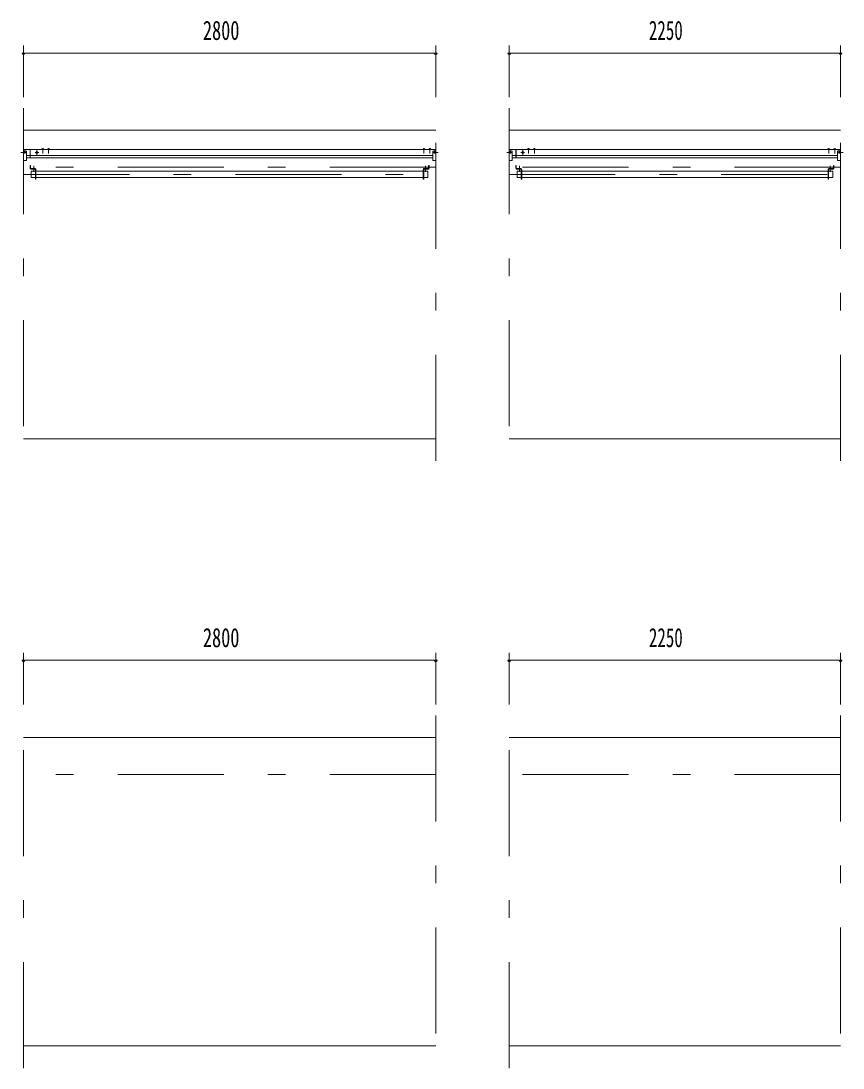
# Model space of a CAD drawing. Units: millimetres, scale not verified. Extents: x -26654 to 26660, y -10500 to 10500.
# Drawn here: x -15184 to -9599, y -7705 to -592 of the extents above; entities that cross this region are included whole.
import ezdxf
from ezdxf.enums import TextEntityAlignment as Align

# ---------------------------------------------------------------- set-up
doc = ezdxf.new("R2010")
doc.units = ezdxf.units.MM
doc.header["$LTSCALE"] = 60
doc.linetypes.add('USER3', pattern=[24, 12, -5, 2, -5])
for name, color, linetype, lineweight in [('0-2_1-05BOLD', 7, 'Continuous', 18), ('0-3_1-25CENTER', 3, 'USER3', 18), ('0-5_1-55DIM', 3, 'Continuous', 18)]:
    doc.layers.add(name, color=color, linetype=linetype, lineweight=lineweight)
doc.styles.add('ＭＳ ゴシック', font='')
doc.styles.get('ＭＳ ゴシック').set_extended_font_data('MS Gothic')

msp = doc.modelspace()

# ---------------------------------------------------------------- linework, layer by layer
at = {"layer": '0-2_1-05BOLD'}
for p, q in [((-15166.45, -1335.33), (-12366.45, -1335.33)), ((-11866.45, -1335.33), (-9616.45, -1335.33)), ((-15166.45, -1475.28), (-15151.45, -1475.28)), ((-15161.45, -1488.67), (-15166.45, -1491.55)), ((-12366.45, -1465.78), (-15162.17, -1465.78)), ((-15161.65, -1481.78), (-15157.95, -1481.78)), ((-15157.95, -1489.78), (-15161.65, -1489.78)), ((-15121.45, -1465.78), (-15121.45, -1523.38)), ((-15120.45, -1467.38), (-15121.45, -1467.38)), ((-15120.45, -1523.38), (-15120.45, -1465.78)), ((-15038.84, -1464.18), (-15038.84, -1460.68)), ((-15033.07, -1460.68), (-15033.07, -1464.18)), ((-15002.2, -1464.18), (-15002.2, -1465.78)), ((-14998.84, -1464.18), (-14998.84, -1460.68)), ((-14993.07, -1460.68), (-14993.07, -1464.18)), ((-12452.2, -1464.18), (-12452.2, -1465.78)), ((-12448.84, -1464.18), (-12448.84, -1460.68)), ((-12443.07, -1460.68), (-12443.07, -1464.18)), ((-12440.18, -1464.18), (-12440.18, -1460.68)), ((-12412.2, -1464.18), (-12412.2, -1465.78)), ((-12408.84, -1464.18), (-12408.84, -1460.68)), ((-12403.07, -1460.68), (-12403.07, -1464.18)), ((-12400.18, -1464.18), (-12400.18, -1460.68)), ((-12386.45, -1540.78), (-12386.45, -1480.28)), ((-12381.45, -1475.28), (-12366.45, -1475.28)), ((-12374.95, -1481.78), (-12371.25, -1481.78)), ((-12371.25, -1489.78), (-12374.95, -1489.78)), ((-11866.45, -1475.28), (-11851.45, -1475.28)), ((-11861.45, -1488.67), (-11866.45, -1491.55)), ((-9616.45, -1465.78), (-11862.17, -1465.78)), ((-11861.65, -1481.78), (-11857.95, -1481.78)), ((-11857.95, -1489.78), (-11861.65, -1489.78)), ((-11821.45, -1523.38), (-11821.45, -1465.78)), ((-11821.45, -1467.38), (-11820.45, -1467.38)), ((-11820.45, -1465.78), (-11820.45, -1523.38)), ((-11738.84, -1464.18), (-11738.84, -1460.68)), ((-11733.07, -1460.68), (-11733.07, -1464.18)), ((-11702.2, -1464.18), (-11702.2, -1465.78)), ((-11698.84, -1464.18), (-11698.84, -1460.68)), ((-11693.07, -1460.68), (-11693.07, -1464.18)), ((-9702.2, -1464.18), (-9702.2, -1465.78)), ((-9698.84, -1464.18), (-9698.84, -1460.68)), ((-9693.07, -1460.68), (-9693.07, -1464.18)), ((-9690.18, -1464.18), (-9690.18, -1460.68)), ((-9658.84, -1464.18), (-9658.84, -1460.68)), ((-9653.07, -1460.68), (-9653.07, -1464.18)), ((-9650.18, -1460.68), (-9650.18, -1464.18)), ((-9649.7, -1464.18), (-9649.7, -1465.78)), ((-9636.45, -1540.78), (-9636.45, -1480.28)), ((-9631.45, -1475.28), (-9616.45, -1475.28)), ((-9624.95, -1481.78), (-9621.26, -1481.78)), ((-9621.26, -1489.78), (-9624.95, -1489.78)), ((-12386.45, -1505.78), (-15146.45, -1505.78)), ((-15146.45, -1523.38), (-12386.45, -1523.38)), ((-15121.45, -1502.38), (-15120.45, -1502.38)), ((-12386.45, -1540.78), (-12366.45, -1540.78)), ((-9636.45, -1505.78), (-11846.45, -1505.78)), ((-11846.45, -1523.38), (-9636.45, -1523.38)), ((-11821.45, -1502.38), (-11820.45, -1502.38)), ((-9636.45, -1540.78), (-9616.45, -1540.78)), ((-15121.9, -1573.33), (-15121.9, -1593.33)), ((-15116.7, -1595.33), (-15087.11, -1595.33)), ((-15087.11, -1598.53), (-15116.7, -1598.53)), ((-15113.96, -1613.13), (-15085.11, -1613.13)), ((-15081.9, -1613.13), (-12451, -1613.13)), ((-12445.8, -1595.33), (-12416.2, -1595.33)), ((-12416.2, -1598.53), (-12445.8, -1598.53)), ((-11787.11, -1595.33), (-11816.7, -1595.33)), ((-11816.7, -1598.53), (-11787.11, -1598.53)), ((-11781.9, -1613.13), (-9701.01, -1613.13)), ((-9697.81, -1613.13), (-9668.96, -1613.13)), ((-9666.21, -1595.33), (-9695.81, -1595.33)), ((-9695.81, -1598.53), (-9666.21, -1598.53)), ((-12451, -1655.83), (-15081.9, -1655.83)), ((-9701.01, -1655.83), (-11781.9, -1655.83)), ((-15166.45, -3430.33), (-12366.45, -3430.33)), ((-11866.45, -3430.33), (-9616.45, -3430.33)), ((-15166.45, -5460.33), (-12366.45, -5460.33)), ((-11866.45, -5460.33), (-9616.45, -5460.33)), ((-12366.45, -7555.33), (-15166.45, -7555.33)), ((-9616.45, -7555.33), (-11866.45, -7555.33))]:
    msp.add_line(p, q, dxfattribs=at)
for points in [[(-15161.45, -1488.67), (-15161.45, -1482.89), (-15166.45, -1480)], [(-15146.45, -1480.28), (-15146.45, -1540.78), (-15166.45, -1540.78)], [(-15042.2, -1465.78), (-15042.2, -1464.18), (-15029.7, -1464.18), (-15029.7, -1465.78)], [(-15030.18, -1464.18), (-15030.18, -1460.68), (-15031.05, -1460.18), (-15040.85, -1460.18), (-15041.73, -1460.68), (-15041.73, -1464.18)], [(-15002.2, -1464.18), (-14989.7, -1464.18), (-14989.7, -1465.78)], [(-14990.18, -1464.18), (-14990.18, -1460.68), (-14991.05, -1460.18), (-15000.85, -1460.18), (-15001.73, -1460.68), (-15001.73, -1464.18)], [(-12452.2, -1464.18), (-12439.7, -1464.18), (-12439.7, -1465.78)], [(-12440.18, -1460.68), (-12441.05, -1460.18), (-12450.85, -1460.18), (-12451.73, -1460.68), (-12451.73, -1464.18)], [(-12412.2, -1464.18), (-12399.7, -1464.18), (-12399.7, -1465.78)], [(-12400.18, -1460.68), (-12401.05, -1460.18), (-12410.85, -1460.18), (-12411.73, -1460.68), (-12411.73, -1464.18)], [(-12366.45, -1480), (-12371.45, -1482.89), (-12371.45, -1488.67), (-12366.45, -1491.55)], [(-11861.45, -1488.67), (-11861.45, -1482.89), (-11866.45, -1480)], [(-11846.45, -1480.28), (-11846.45, -1540.78), (-11866.45, -1540.78)], [(-11742.2, -1465.78), (-11742.2, -1464.18), (-11729.7, -1464.18), (-11729.7, -1465.78)], [(-11730.18, -1464.18), (-11730.18, -1460.68), (-11731.05, -1460.18), (-11740.85, -1460.18), (-11741.73, -1460.68), (-11741.73, -1464.18)], [(-11702.2, -1464.18), (-11689.7, -1464.18), (-11689.7, -1465.78)], [(-11690.18, -1464.18), (-11690.18, -1460.68), (-11691.05, -1460.18), (-11700.85, -1460.18), (-11701.73, -1460.68), (-11701.73, -1464.18)], [(-9702.2, -1464.18), (-9689.7, -1464.18), (-9689.7, -1465.78)], [(-9690.18, -1460.68), (-9691.05, -1460.18), (-9700.85, -1460.18), (-9701.73, -1460.68), (-9701.73, -1464.18)], [(-9649.7, -1464.18), (-9662.2, -1464.18), (-9662.2, -1465.78)], [(-9661.73, -1464.18), (-9661.73, -1460.68), (-9660.85, -1460.18), (-9651.05, -1460.18), (-9650.18, -1460.68)], [(-9616.46, -1480), (-9621.45, -1482.89), (-9621.45, -1488.67), (-9616.45, -1491.55)], [(-15118.71, -1593.33), (-15118.71, -1573.33), (-15121.9, -1573.33)], [(-15085.11, -1655.83), (-15113.96, -1655.83), (-15113.96, -1613.13)], [(-15085.11, -1600.53), (-15085.11, -1666.33), (-15081.9, -1666.33), (-15081.9, -1600.53)], [(-12447.8, -1600.53), (-12447.8, -1666.33), (-12451, -1666.33), (-12451, -1600.53)], [(-12447.8, -1613.13), (-12418.96, -1613.13), (-12418.96, -1655.83), (-12447.8, -1655.83)], [(-12414.2, -1593.33), (-12414.2, -1573.33), (-12411, -1573.33), (-12411, -1593.33)], [(-11818.71, -1593.33), (-11818.71, -1573.33), (-11821.91, -1573.33), (-11821.91, -1593.33)], [(-11785.11, -1655.83), (-11813.96, -1655.83), (-11813.96, -1613.13), (-11785.11, -1613.13)], [(-11785.11, -1600.53), (-11785.11, -1666.33), (-11781.9, -1666.33), (-11781.9, -1600.53)], [(-9697.81, -1600.53), (-9697.81, -1666.33), (-9701, -1666.33), (-9701, -1600.53)], [(-9668.96, -1613.13), (-9668.96, -1655.83), (-9697.81, -1655.83)], [(-9661.01, -1593.33), (-9661.01, -1573.33), (-9664.21, -1573.33), (-9664.21, -1593.33)]]:
    msp.add_lwpolyline(points, dxfattribs=at)
for points in [[(-15080.45, -1488.67), (-15080.45, -1482.89), (-15075.45, -1480), (-15070.45, -1482.89), (-15070.45, -1488.67), (-15075.45, -1491.55)], [(-11780.46, -1488.67), (-11775.45, -1491.55), (-11770.45, -1488.67), (-11770.45, -1482.89), (-11775.45, -1480), (-11780.46, -1482.89)]]:
    msp.add_lwpolyline(points, close=True, dxfattribs=at)
for centre, radius in [((-15075.45, -1485.78), 6.25), ((-15075.45, -1485.78), 4.9), ((-11775.45, -1485.78), 6.25), ((-11775.45, -1485.78), 4.9)]:
    msp.add_circle(centre, radius, dxfattribs=at)
for centre, radius, start, end in [((-15166.45, -1485.78), 6.25, 270, 90), ((-15166.45, -1485.78), 4.9, 270, 90), ((-15157.95, -1485.78), 4, 270, 90), ((-15151.45, -1480.28), 5, 0, 90), ((-15040.28, -1462.49), 2.32, 51.45377, 90), ((-15035.95, -1468.69), 8.51, 70.16867, 109.82912), ((-15031.62, -1462.5), 2.32, 90, 128.53143), ((-15000.28, -1462.49), 2.32, 51.45377, 90), ((-14995.95, -1468.69), 8.51, 70.16867, 109.82912), ((-14991.62, -1462.5), 2.32, 90, 128.53143), ((-12450.28, -1462.49), 2.32, 51.45377, 90), ((-12445.95, -1468.69), 8.51, 70.16867, 109.82912), ((-12441.62, -1462.5), 2.32, 90, 128.53143), ((-12410.28, -1462.49), 2.32, 51.45377, 90), ((-12405.95, -1468.69), 8.51, 70.16867, 109.82912), ((-12401.62, -1462.5), 2.32, 90, 128.53143), ((-12381.45, -1480.28), 5, 90, 180), ((-12374.95, -1485.78), 4, 90, 270), ((-12366.45, -1485.78), 6.25, 90, 270), ((-12366.45, -1485.78), 4.9, 90, 270), ((-11866.45, -1485.78), 6.25, 270, 90), ((-11866.45, -1485.78), 4.9, 270, 90), ((-11857.95, -1485.78), 4, 270, 90), ((-11851.45, -1480.28), 5, 0, 90), ((-11740.29, -1462.49), 2.32, 51.45377, 90), ((-11735.95, -1468.69), 8.51, 70.16867, 109.82912), ((-11731.62, -1462.5), 2.32, 90, 128.53143), ((-11700.29, -1462.49), 2.32, 51.45377, 90), ((-11695.95, -1468.69), 8.51, 70.16867, 109.82912), ((-11691.63, -1462.5), 2.32, 90, 128.53143), ((-9700.28, -1462.49), 2.32, 51.45377, 90), ((-9695.95, -1468.69), 8.51, 70.16867, 109.82912), ((-9691.62, -1462.5), 2.32, 90, 128.53143), ((-9660.28, -1462.49), 2.32, 51.45377, 90), ((-9655.95, -1468.69), 8.51, 70.16867, 109.82912), ((-9651.62, -1462.5), 2.32, 90, 128.53143), ((-9631.45, -1480.28), 5, 90, 180), ((-9624.95, -1485.78), 4, 90, 270), ((-9616.45, -1485.78), 6.25, 90, 270), ((-9616.45, -1485.78), 4.9, 90, 270), ((-15116.7, -1593.33), 5.2, 180, 270), ((-15116.7, -1593.33), 2, 180, 270), ((-15087.11, -1600.53), 5.2, 0, 90), ((-15087.11, -1600.53), 2, 0, 90), ((-12445.8, -1600.53), 5.2, 90, 180), ((-12445.8, -1600.53), 2, 90, 180), ((-12416.2, -1593.33), 2, 270, 0), ((-12416.2, -1593.33), 5.2, 270, 0), ((-11816.7, -1593.33), 5.2, 180, 270), ((-11816.7, -1593.33), 2, 180, 270), ((-11787.11, -1600.53), 5.2, 0, 90), ((-11787.11, -1600.53), 2, 0, 90), ((-9695.81, -1600.53), 5.2, 90, 180), ((-9695.81, -1600.53), 2, 90, 180), ((-9666.21, -1593.33), 2, 270, 0), ((-9666.21, -1593.33), 5.2, 270, 0)]:
    msp.add_arc(centre, radius, start, end, dxfattribs=at)
at = {"layer": '0-3_1-25CENTER'}
for p, q in [((-15166.45, -1185.33), (-15166.45, -3580.33)), ((-12366.45, -3580.33), (-12366.45, -1185.33)), ((-11866.45, -1185.33), (-11866.45, -3580.33)), ((-9616.45, -3580.33), (-9616.45, -1185.33)), ((-15148.95, -1485.78), (-15183.95, -1485.78)), ((-15087.95, -1485.78), (-15062.95, -1485.78)), ((-15075.45, -1505.78), (-15075.45, -1465.78)), ((-15035.95, -1492.64), (-15035.95, -1457.76)), ((-14995.95, -1457.76), (-14995.95, -1492.64)), ((-12445.95, -1492.64), (-12445.95, -1457.76)), ((-12405.95, -1457.76), (-12405.95, -1492.64)), ((-12383.95, -1485.78), (-12348.95, -1485.78)), ((-11848.95, -1485.78), (-11883.95, -1485.78)), ((-11762.95, -1485.78), (-11787.95, -1485.78)), ((-11775.45, -1505.78), (-11775.45, -1465.78)), ((-11735.95, -1492.64), (-11735.95, -1457.76)), ((-11695.95, -1457.76), (-11695.95, -1492.64)), ((-9695.95, -1492.64), (-9695.95, -1457.76)), ((-9655.95, -1457.76), (-9655.95, -1492.64)), ((-9633.95, -1485.78), (-9598.95, -1485.78)), ((-12366.45, -1585.33), (-15166.45, -1585.33)), ((-15166.45, -1634.48), (-12366.45, -1634.48)), ((-15096.9, -1576.33), (-15096.9, -1618.13)), ((-12436, -1576.33), (-12436, -1618.13)), ((-9616.45, -1585.33), (-11866.45, -1585.33)), ((-11866.45, -1634.48), (-9616.45, -1634.48)), ((-11796.9, -1576.33), (-11796.9, -1618.13)), ((-9686.01, -1576.33), (-9686.01, -1618.13)), ((-15166.45, -7705.33), (-15166.45, -5310.33)), ((-12366.45, -5310.33), (-12366.45, -7705.33)), ((-11866.45, -7705.33), (-11866.45, -5310.33)), ((-9616.45, -5310.33), (-9616.45, -7705.33)), ((-12366.45, -5710.33), (-15166.45, -5710.33)), ((-9616.45, -5710.33), (-11866.45, -5710.33))]:
    msp.add_line(p, q, dxfattribs=at)
at = {"layer": '0-5_1-55DIM'}
for p, q in [((-15166.45, -760.33), (-15166.45, -1110.33)), ((-12366.45, -1110.33), (-12366.45, -760.33)), ((-11866.45, -760.33), (-11866.45, -1110.33)), ((-9616.45, -1110.33), (-9616.45, -760.33)), ((-15156.45, -810.33), (-15176.45, -810.33)), ((-15166.45, -810.33), (-12366.45, -810.33)), ((-12366.45, -810.33), (-15166.45, -810.33)), ((-12356.45, -810.33), (-12376.45, -810.33)), ((-11856.45, -810.33), (-11876.45, -810.33)), ((-11866.45, -810.33), (-9616.45, -810.33)), ((-9616.45, -810.33), (-11866.45, -810.33)), ((-9606.45, -810.33), (-9626.45, -810.33)), ((-15166.45, -5235.33), (-15166.45, -4885.33)), ((-12366.45, -4885.33), (-12366.45, -5235.33)), ((-11866.45, -5235.33), (-11866.45, -4885.33)), ((-9616.45, -4885.33), (-9616.45, -5235.33)), ((-15156.45, -4935.33), (-15176.45, -4935.33)), ((-15166.45, -4935.33), (-12366.45, -4935.33)), ((-15166.45, -4935.33), (-12366.45, -4935.33)), ((-12356.45, -4935.33), (-12376.45, -4935.33)), ((-11856.45, -4935.33), (-11876.45, -4935.33)), ((-11866.45, -4935.33), (-9616.45, -4935.33)), ((-11866.45, -4935.33), (-9616.45, -4935.33)), ((-9606.45, -4935.33), (-9626.45, -4935.33))]:
    msp.add_line(p, q, dxfattribs=at)
for centre in [(-15166.45, -810.33), (-12366.45, -810.33), (-11866.45, -810.33), (-9616.45, -810.33), (-15166.45, -4935.33), (-12366.45, -4935.33), (-11866.45, -4935.33), (-9616.45, -4935.33)]:
    msp.add_arc(centre, 10, 180, 0, dxfattribs=at)

# ---------------------------------------------------------------- texts
at = {"layer": '0-5_1-55DIM', "color": 7, "style": 'ＭＳ ゴシック'}
for s, width, p in [('2800', 0.7, (-13947.72, -760.33)), ('2250', 0.65, (-10918.14, -760.33)), ('2800', 0.7, (-13947.72, -4885.33)), ('2250', 0.65, (-10918.13, -4885.33))]:
    msp.add_text(s, height=130.2, dxfattribs=dict(at, width=width)).set_placement(p, align=Align.BOTTOM_LEFT)

doc.saveas('drawing.dxf')
